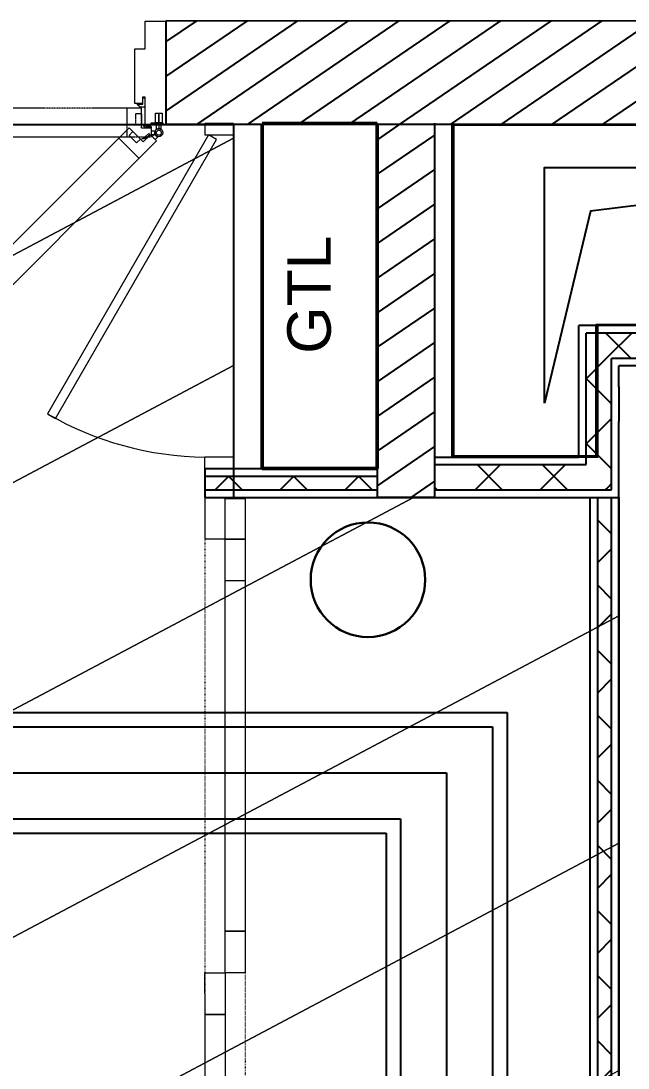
# Model space of a CAD drawing. Header units: millimetres. Extents: x 522027 to 600964, y -380282 to -298602.
# Drawn here: x 569259 to 570315, y -345870 to -344050 of the extents above; entities that cross this region are included whole.
import ezdxf

# ---------------------------------------------------------------- set-up
doc = ezdxf.new("R2010")
doc.units = ezdxf.units.MM
doc.linetypes.add('Style de ligne -16', pattern=[0.192476, 0.123031, -0.069444])
doc.linetypes.add('Style de ligne -5', pattern=[0.20828, 0.069425, -0.138855])
for name, color, linetype in [('3-BAT C-Niveau -2', 7, 'Continuous'), ('prlm-CHAUFF', 4, 'Continuous'), ('prlm-GT', 242, 'Continuous')]:
    doc.layers.add(name, color=color, linetype=linetype)
for name, color, linetype, lineweight in [('faux plafond', 9, 'Continuous', 15), ('prlm-ELEC-CFO', 1, 'Continuous', 25), ('RESERAVTION', 5, 'Continuous', 30)]:
    doc.layers.add(name, color=color, linetype=linetype, lineweight=lineweight)
doc.styles.add('Helvetica', font='arial.ttf')
doc.styles.get("Standard").update_dxf_attribs({"font": 'arial.ttf'})

# ---------------------------------------------------------------- blocks, each defined once
blk = doc.blocks.new('Groupe-72-1')
at = {"color": 7, "linetype": 'Style de ligne -5', "lineweight": 5, "flags": 128}
blk.add_lwpolyline([(15447.95, -46875.25), (15417.19, -46712.82), (15424.07, -46711.52), (15454.83, -46873.95)], close=True, dxfattribs=at)
at = {"color": 7, "linetype": 'Continuous', "lineweight": 18, "flags": 128}
for points in [[(15418.54, -46719.95), (15417.19, -46712.82), (15424.07, -46711.52), (15425.42, -46718.65)], [(15434.66, -46786.28), (15420.67, -46712.38), (15424.11, -46711.73), (15438.1, -46785.63)], [(15423.33, -46726.43), (15421.98, -46719.32), (15425.42, -46718.67), (15426.77, -46725.78)], [(15436.01, -46793.39), (15434.66, -46786.28), (15438.1, -46785.63), (15439.45, -46792.74)], [(15433.92, -46801.15), (15432.57, -46794.04), (15436.01, -46793.39), (15437.36, -46800.5)], [(15446.87, -46869.52), (15433.92, -46801.15), (15437.36, -46800.5), (15450.31, -46868.87)], [(15446.6, -46868.13), (15445.26, -46861.02), (15448.7, -46860.37), (15450.04, -46867.48)], [(15447.95, -46875.25), (15446.6, -46868.13), (15453.48, -46866.82), (15454.83, -46873.95)]]:
    blk.add_lwpolyline(points, close=True, dxfattribs=at)

msp = doc.modelspace()

# ---------------------------------------------------------------- hatches: boundary and pattern name
h = msp.add_hatch()
h.set_pattern_fill('MURS MACONNERIE-2', color=256, scale=10, angle=-10.7236, style=0, pattern_type=2)
h.set_pattern_definition([(34.276399, (505201.977, 142745.115), (-23.42441, 44.173488), [])])
h.paths.add_polyline_path([(569879.6, -344877.7), (569979.6, -344877.7), (569979.6, -344227.5), (569879.6, -344227.5)])
h = msp.add_hatch()
h.set_pattern_fill('02_ISOLANT', color=256, scale=10, angle=-180, style=0, pattern_type=2)
h.set_pattern_definition([(224.999993, (505019.33, 142779.7), (56.568536, -56.568549), []), (314.999993, (505019.33, 142779.7), (-56.568549, -56.568536), [])])
h.paths.add_polyline_path([(572802.2, -344636.3), (572846.2, -344592.3), (570242.6, -344592.3), (570286.6, -344636.3)])
h = msp.add_hatch()
h.set_pattern_fill('02_ISOLANT', color=256, scale=10, angle=90, style=0, pattern_type=2)
h.set_pattern_definition([(134.999993, (505019.33, 142779.7), (-56.568549, -56.568536), []), (224.999993, (505019.33, 142779.7), (-56.568536, 56.568549), [])])
h.paths.add_polyline_path([(570242.6, -344820.7), (570286.6, -344864.7), (570286.6, -344636.3), (570242.6, -344592.3)])
h = msp.add_hatch()
h.set_pattern_fill('02_ISOLANT', color=256, scale=10, style=0, pattern_type=2)
h.set_pattern_definition([(44.999993, (505019.33, 142779.7), (-56.568536, 56.568549), []), (134.999993, (505019.33, 142779.7), (56.568549, 56.568536), [])])
h.paths.add_polyline_path([(569979.6, -344820.7), (569979.6, -344864.7), (570286.6, -344864.7), (570242.6, -344820.7)])
h = msp.add_hatch()
h.set_pattern_fill('02_ISOLANT', color=256, scale=10, style=0, pattern_type=2)
h.set_pattern_definition([(44.999993, (505019.33, 142779.7), (-56.568536, 56.568549), []), (134.999993, (505019.33, 142779.7), (56.568549, 56.568536), [])])
h.paths.add_polyline_path([(569579.6, -344840.7), (569579.6, -344864.7), (569879.6, -344864.7), (569879.6, -344840.7)])
h = msp.add_hatch()
h.set_pattern_fill('02_ISOLANT', color=256, scale=10, angle=90, style=0, pattern_type=2)
h.set_pattern_definition([(134.999993, (505019.33, 142779.7), (-56.568549, -56.568536), []), (224.999993, (505019.33, 142779.7), (-56.568536, 56.568549), [])])
h.paths.add_polyline_path([(570262.6, -346543.9), (570286.6, -346567.9), (570286.6, -344877.7), (570262.6, -344877.7)])
at = {"layer": '3-BAT C-Niveau -2'}
h = msp.add_hatch(dxfattribs=at)
h.set_pattern_fill('MURS MACONNERIE-2', color=256, scale=10, angle=-10.7236, style=0, pattern_type=2)
h.set_pattern_definition([(34.276399, (505201.977, 142745.115), (-23.42441, 44.173488), [])])
h.paths.add_polyline_path([(570921, -344229.8), (571101, -344049.7), (569511.2, -344049.8), (569511.2, -344229.8)])
at = {"layer": 'faux plafond'}
h = msp.add_hatch(dxfattribs=at)
h.set_pattern_fill('BA 13', color=256, scale=10, angle=-10.7236, style=0, pattern_type=2)
h.set_pattern_definition([(207.93621, (505019.33, 142779.7), (-142.2261, 319.79952), [])])
h.paths.add_polyline_path([(568279.6, -345043.6), (568279.6, -344229.8), (569629.3, -344229.8), (569629.3, -344877.7), (570299.6, -344877.7), (570299.7, -346529.7), (567330.9, -346531.3), (567330.9, -345045.2)])
at = {"layer": 'RESERAVTION'}
h = msp.add_hatch(dxfattribs=at)
h.set_pattern_fill('JIS_RC_18', color=256, scale=200, angle=-10.7236)
h.set_pattern_definition([(45, (-1038857.4, 3522301.7), (-2545.5844, 2545.5844), []), (45, (-1038657.4, 3522301.7), (-2545.5844, 2545.5844), []), (45, (-1038457.4, 3522301.7), (-2545.5844, 2545.5844), [])])
h.paths.add_polyline_path([(571189.3, -344277.4), (571189.9, -344278.5), (571188.5, -344277.8, 0.254585), (571159.2, -344331.6, 1), (571287.4, -344331.6, 0.589424)])
h.paths.add_polyline_path([(571415.8, -344331.5, 1), (571543.9, -344331.5, 1)])
h.paths.add_polyline_path([(571996.1, -344298.1), (571674.5, -344298.1), (571608.6, -344359.1), (571608.6, -344395.4), (571996.1, -344395.4)])
h.paths.add_polyline_path([(565211.5, -343876.8), (565389.3, -343876.8), (565389.3, -343755.5), (565211.5, -343755.5), (565211.5, -343821.6), (565224.9, -343822.9), (565211.5, -343823.8)])
h.paths.add_polyline_path([(565389.3, -343632.4), (565211.5, -343632.4), (565211.5, -343753.8), (565389.3, -343753.8)], flags=17)
h.paths.add_polyline_path([(565389.2, -343516.4), (565211.5, -343516.4), (565211.5, -343579.2), (565389.2, -343579.2)], flags=17)
h.paths.add_polyline_path([(565391.5, -343167.6), (565217.3, -343167.6), (565217.3, -343227.2), (565391.5, -343227.2)])
h.paths.add_polyline_path([(565391.5, -343105.8), (565217.3, -343105.8), (565217.3, -343167.6), (565391.5, -343167.6)])
h.paths.add_polyline_path([(565389.2, -343457.8), (565211.5, -343457.8), (565211.5, -343479.6), (565226.8, -343491), (565211.5, -343485.6), (565211.5, -343516.4), (565389.2, -343516.4)], flags=17)
h.paths.add_polyline_path([(565476.7, -343759.3), (564852.4, -343135.1), (564740.1, -343247.5), (565364.4, -343871.7)], flags=9)

# ---------------------------------------------------------------- linework, layer by layer
at = {"color": 8, "linetype": 'Style de ligne -16', "lineweight": 18, "true_color": 0x808080}
msp.add_line((569443.5, -344201.2), (569443.5, -344251.2), dxfattribs=at)
at = {"color": 7, "linetype": 'Continuous', "lineweight": 5}
for p, q in [((569499.2, -344226.6), (569499.2, -344235.4)), ((569579.3, -344227.7), (569579.3, -344247.9)), ((569629.3, -344227.7), (569579.3, -344227.7)), ((569629.3, -344247.9), (569629.3, -344227.7)), ((569585.8, -344247.9), (569305.8, -344732.8)), ((569579.3, -344247.9), (569629.3, -344247.9)), ((569599.3, -344255.7), (569585.8, -344247.9)), ((569319.5, -344740.5), (569599.3, -344255.7)), ((569305.8, -344732.8), (569319.5, -344740.5)), ((569579.3, -344827.7), (569579.3, -344807.5)), ((569579.3, -344807.5), (569629.3, -344807.5)), ((569629.3, -344807.5), (569629.3, -344827.7)), ((569629.3, -344827.7), (569579.3, -344827.7))]:
    msp.add_line(p, q, dxfattribs=at)
at = {"color": 1, "linetype": 'Continuous', "lineweight": 50}
for p, q in [((569679.3, -344227.7), (569679.3, -344827.7)), ((569879.3, -344227.7), (569679.3, -344227.7)), ((569879.3, -344827.7), (569879.3, -344227.7)), ((569679.3, -344827.7), (569879.3, -344827.7))]:
    msp.add_line(p, q, dxfattribs=at)
for p, q in [((569879.6, -344877.7), (569879.6, -344227.5)), ((569879.6, -344877.7), (569879.6, -344227.5)), ((569979.6, -344877.7), (569979.6, -344227.5)), ((569979.6, -344877.7), (569979.6, -344227.5)), ((572859.2, -344579.3), (570229.6, -344579.3)), ((570229.6, -344807.7), (570229.6, -344579.3)), ((570229.6, -344807.7), (570229.6, -344579.3)), ((572846.2, -344592.3), (570242.6, -344592.3)), ((572846.2, -344592.3), (570242.6, -344592.3)), ((570242.6, -344820.7), (570242.6, -344592.3)), ((570242.6, -344820.7), (570242.6, -344592.3)), ((572802.2, -344636.3), (570286.6, -344636.3)), ((572802.2, -344636.3), (570286.6, -344636.3)), ((570286.6, -344864.7), (570286.6, -344636.3)), ((570286.6, -344864.7), (570286.6, -344636.3)), ((572789.2, -344649.3), (570299.6, -344649.3)), ((572789.2, -344649.3), (570299.6, -344649.3)), ((570299.6, -344685.8), (570299.6, -344649.3)), ((570299.6, -344685.8), (570299.6, -344745.8)), ((570299.6, -344685.8), (570299.6, -344745.8)), ((570299.6, -344877.7), (570299.6, -344745.8)), ((569979.6, -344807.7), (570229.6, -344807.7)), ((569979.6, -344807.7), (570229.6, -344807.7)), ((569979.6, -344877.7), (569979.6, -344807.7)), ((569579.6, -344827.7), (569879.6, -344827.7)), ((569579.6, -344827.7), (569879.6, -344827.7)), ((569579.6, -344877.7), (569579.6, -344827.7)), ((569879.6, -344877.7), (569879.6, -344827.7)), ((569979.6, -344820.7), (570242.6, -344820.7)), ((569979.6, -344820.7), (570242.6, -344820.7)), ((569579.6, -344840.7), (569879.6, -344840.7)), ((569579.6, -344840.7), (569879.6, -344840.7)), ((569579.6, -344864.7), (569879.6, -344864.7)), ((569579.6, -344864.7), (569879.6, -344864.7)), ((569979.6, -344864.7), (570286.6, -344864.7)), ((569979.6, -344864.7), (570286.6, -344864.7)), ((569579.6, -344877.7), (569879.6, -344877.7)), ((569979.6, -344877.7), (569879.6, -344877.7)), ((569979.6, -344877.7), (570299.6, -344877.7)), ((570249.6, -346530.9), (570249.6, -344877.7)), ((570249.6, -346530.9), (570249.6, -344877.7)), ((570262.6, -346543.9), (570262.6, -344877.7)), ((570262.6, -346543.9), (570262.6, -344877.7)), ((570286.6, -346567.9), (570286.6, -344877.7)), ((570286.6, -346567.9), (570286.6, -344877.7)), ((570299.6, -346580.9), (570299.6, -344877.7))]:
    msp.add_line(p, q)
at = {"color": 7, "linetype": 'Continuous', "lineweight": 18}
msp.add_line((569429.5, -344253.2), (569464.9, -344288.5), dxfattribs=at)
at = {"color": 7, "linetype": 'Continuous', "lineweight": 13, "flags": 128}
for points in [[(569511.2, -344050.3), (569511.2, -344230.3), (569475.6, -344230.3), (569475.6, -344182.2), (569470.6, -344182.2), (569470.6, -344193.3), (569457.6, -344193.3), (569457.6, -344098.3), (569475.6, -344098.3), (569475.6, -344050.3)], [(569495.4, -344258), (569484.8, -344247.4), (569472.2, -344260), (569447.5, -344235.2), (568796.5, -344886.3), (568821.2, -344911), (568808.6, -344923.6), (568819.2, -344934.2)]]:
    msp.add_lwpolyline(points, close=True, dxfattribs=at)
at = {"color": 7, "linetype": 'Continuous', "lineweight": 18, "flags": 128}
for points in [[(569474.8, -344183.2), (569474.8, -344198.2), (569473.4, -344199.6), (569466.6, -344199.6), (569462.4, -344195.4), (569462.4, -344194.2), (569471.6, -344194.2), (569471.6, -344183.2)], [(569467.4, -344255.1), (569460.7, -344261.8), (569447.6, -344248.6), (569454.2, -344242)]]:
    msp.add_lwpolyline(points, close=True, dxfattribs=at)
at = {"color": 8, "linetype": 'Style de ligne -16', "lineweight": 18, "true_color": 0x808080, "flags": 128}
for points in [[(569486.7, -344251.2), (569486.7, -344236.2), (569468.9, -344236.2), (569468.9, -344201.2), (568548.2, -344201.3), (568548.2, -344236.3), (568530.4, -344236.3), (568530.4, -344251.3)], [(569468.9, -344229.4), (569459.5, -344229.4), (569459.5, -344210.8), (569468.9, -344210.8)]]:
    msp.add_lwpolyline(points, close=True, dxfattribs=at)
at = {"color": 7, "linetype": 'Continuous', "lineweight": 5, "flags": 128}
for points in [[(569499.2, -344226.6), (569493.5, -344226.6), (569493.5, -344209.7), (569499.2, -344209.7)], [(569504.9, -344226.6), (569499.2, -344226.6), (569499.2, -344209.7), (569504.9, -344209.7)], [(569506.3, -344230.3), (569486.1, -344230.3), (569486.1, -344226.6), (569506.3, -344226.6)]]:
    msp.add_lwpolyline(points, close=True, dxfattribs=at)
at = {"ltscale": 50.8, "flags": 128}
msp.add_lwpolyline([(568279.6, -345043.6), (568279.6, -344229.8), (569629.3, -344229.8), (569629.3, -344877.7), (570299.6, -344877.7), (570299.7, -346529.7), (567330.9, -346531.3), (567330.9, -345045.2)], close=True, dxfattribs=at)
at = {"color": 7, "linetype": 'Continuous', "lineweight": 18, "flags": 128}
msp.add_lwpolyline([(569470.2, -344254), (569475.6, -344251.2), (569481.7, -344245.1), (569483.7, -344247.1), (569478, -344252.8), (569470.8, -344255.2), (569470.2, -344254)], dxfattribs=at)
at = {"color": 8, "linetype": 'Style de ligne -16', "lineweight": 18, "true_color": 0x808080, "flags": 128}
msp.add_lwpolyline([(569471.7, -344230.6), (569477.5, -344232.4), (569486.1, -344232.4), (569486.1, -344235.2), (569478.1, -344235.2), (569471.3, -344231.8), (569471.7, -344230.6)], dxfattribs=at)
at = {"color": 7, "linetype": 'Continuous', "lineweight": 5, "flags": 128}
for points in [[(569486.7, -344240.4), (569493.4, -344240.4, 0.143165), (569492.3, -344244.1, 0.143165), (569493.4, -344247.8), (569486.7, -344247.8)], [(569487.8, -344250.3), (569492.5, -344245.6, 0.143165), (569494.3, -344249, 0.143165), (569497.7, -344250.9), (569493, -344255.6)], [(569502.9, -344230.3), (569502.9, -344238.3, 0.143165), (569499.2, -344237.2, 0.143165), (569495.5, -344238.3), (569495.5, -344230.3)]]:
    msp.add_lwpolyline(points, format="xyb", close=True, dxfattribs=at)
at = {"color": 7, "linetype": 'Continuous', "lineweight": 5}
for radius in [6.89, 4.29]:
    msp.add_circle((569499.2, -344244.1), radius, dxfattribs=at)
msp.add_arc((569585.8, -344247.9), 559.9, 240, 269.3322, dxfattribs=at)
at = {"layer": '3-BAT C-Niveau -2'}
for p, q in [((571101, -344049.7), (569511.2, -344049.8)), ((571101, -344049.7), (569511.2, -344049.8)), ((569511.2, -344049.8), (569511.2, -344229.8)), ((570921, -344229.8), (569511.2, -344229.8)), ((570921, -344229.8), (569511.2, -344229.8))]:
    msp.add_line(p, q, dxfattribs=at)
at = {"layer": '3-BAT C-Niveau -2', "ltscale": 50.8, "flags": 128}
msp.add_lwpolyline([(568279.6, -345043.6), (568279.6, -344229.8), (569629.3, -344229.8), (569629.3, -344877.7), (570299.6, -344877.7), (570299.7, -346529.7), (567330.9, -346531.3), (567330.9, -345045.2)], close=True, dxfattribs=at)
at = {"layer": '3-BAT C-Niveau -2', "flags": 128}
msp.add_lwpolyline([(570170.2, -344714.3), (570170.2, -344304.3), (570865.2, -344304.3), (570250.2, -344380.3)], close=True, dxfattribs=at)
at = {"layer": 'faux plafond'}
for p, q in [((569629.3, -344253.3), (568279.6, -344969)), ((569629.3, -344648.5), (567330.9, -345867.3)), ((569942.4, -344877.7), (567330.9, -346262.5)), ((570299.6, -345083.5), (567569.5, -346531.2)), ((570299.7, -345478.7), (568315.6, -346530.8))]:
    msp.add_line(p, q, dxfattribs=at)
at = {"layer": 'prlm-CHAUFF'}
for p, q in [((568242, -345251.5), (570104.9, -345251.5)), ((570104.9, -345251.5), (570104.9, -346244.5)), ((568217, -345276.5), (570079.9, -345276.5)), ((570079.9, -345276.5), (570079.9, -346244.5)), ((568137, -345356.5), (569999.9, -345356.5)), ((569999.9, -345356.5), (569999.9, -346244.5)), ((568057, -345436.5), (569919.9, -345436.5)), ((569919.9, -345436.5), (569919.9, -346244.5)), ((568032, -345461.5), (569894.9, -345461.5)), ((569894.9, -345461.5), (569894.9, -346244.5))]:
    msp.add_line(p, q, dxfattribs=at)
at = {"layer": 'prlm-ELEC-CFO', "lineweight": 30}
msp.add_circle((569863, -345020.9), 99.6, dxfattribs=at)
at = {"layer": 'prlm-GT'}
for p, q in [((570009.5, -344229), (570978.2, -344229)), ((570009.5, -344806.3), (570009.5, -344229)), ((570978.2, -344577.8), (570259.6, -344577.8)), ((570259.6, -344577.8), (570259.6, -344806.3)), ((570259.6, -344806.3), (570009.5, -344806.3))]:
    msp.add_line(p, q, dxfattribs=at)
msp.add_lwpolyline([(570012.3, -344230.5), (570981, -344230.4), (570980.9, -344579.2), (570262.3, -344579.2), (570262.3, -344807.7), (570012.3, -344807.7)], close=True, dxfattribs=at)

# ---------------------------------------------------------------- block references
at = {"xscale": 10, "yscale": 10, "zscale": 10, "rotation": 349.2763985886067}
msp.add_blockref('Groupe-72-1', (505019.3, 142779.7), dxfattribs=at)

# ---------------------------------------------------------------- texts
at = {"color": 1, "insert": (569722.7, -344422.7), "char_height": 75.65, "attachment_point": 3, "rotation": 90, "line_spacing_factor": 0.834288, "style": 'Helvetica'}
msp.add_mtext('GTL', dxfattribs=at)
at = {"color": 0, "text_generation_flag": 4, "flags": 1}
msp.add_attdef('GTL', (569879.3, -344227.7), 'G T L', height=0.18, rotation=270, dxfattribs=at)

doc.saveas('drawing.dxf')
